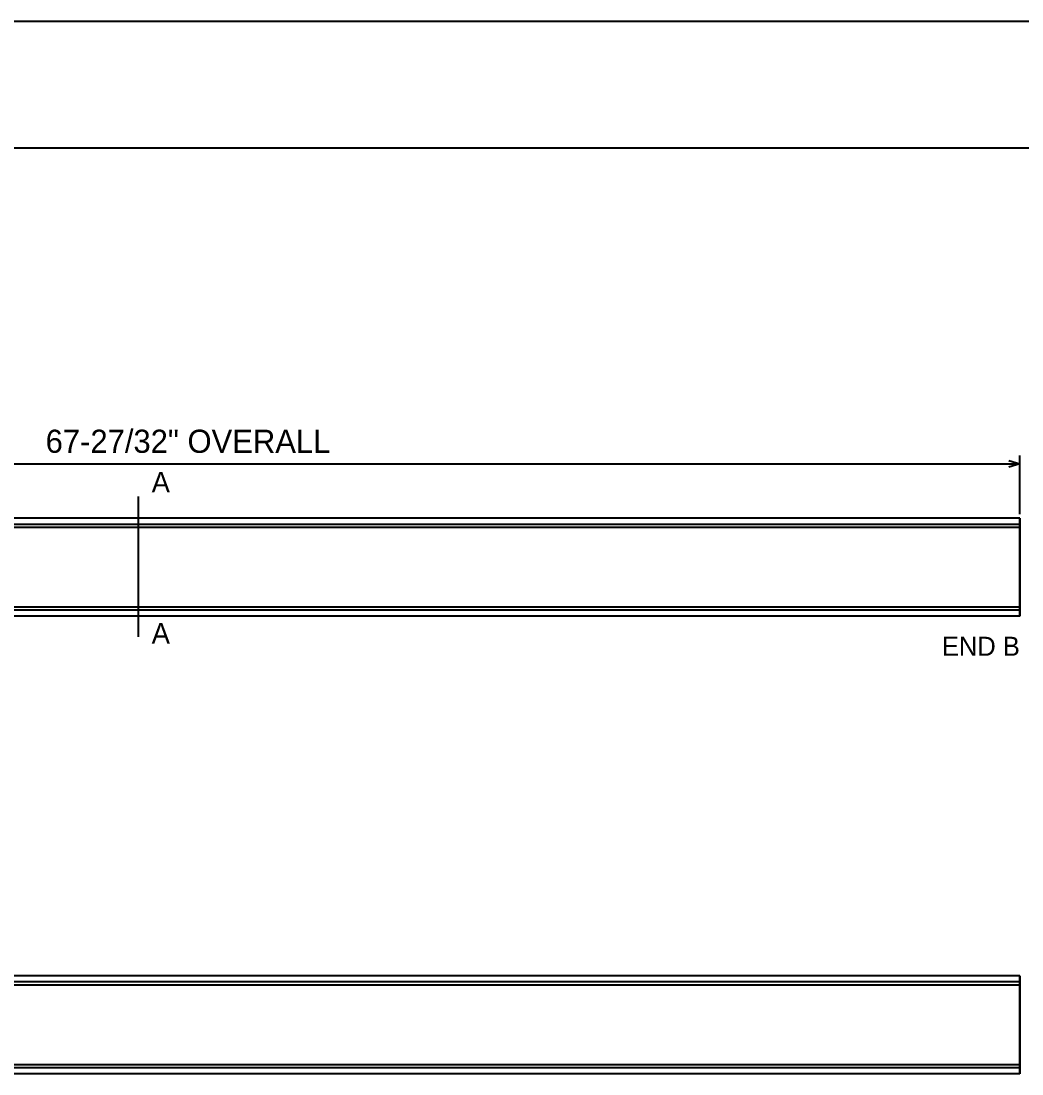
# Model space of a CAD drawing. Header units: inches. Extents: x 2 to 134, y 2 to 86.
# Drawn here: x 48.19 to 89, y 43.17 to 86.11 of the extents above; entities that cross this region are included whole.
import ezdxf
from ezdxf.enums import TextEntityAlignment as Align

# ---------------------------------------------------------------- set-up
doc = ezdxf.new("R2010")
doc.units = ezdxf.units.IN
doc.header["$MEASUREMENT"] = 0

msp = doc.modelspace()

# ---------------------------------------------------------------- linework, layer by layer
at = {"layer": 'ANNOTATION'}
for p, q in [((88.92, 66), (88.92, 68.389)), ((21.08, 68.056), (88.92, 68.056)), ((88.476, 68.194), (88.92, 68.056)), ((88.92, 68.056), (88.476, 67.917)), ((52.965, 66.722), (52.965, 61))]:
    msp.add_line(p, q, dxfattribs=at)
at = {"layer": 'OUTLINE'}
for p, q in [((1.889, 86.111), (134.111, 86.111)), ((1.889, 80.944), (134.111, 80.944)), ((88.92, 65.833), (21.08, 65.833)), ((88.92, 65.833), (21.08, 65.833)), ((88.92, 65.833), (88.92, 65.833)), ((88.92, 65.833), (88.92, 65.833)), ((88.92, 65.833), (88.92, 65.832)), ((88.92, 65.832), (88.92, 65.833)), ((88.92, 65.833), (88.92, 65.833)), ((88.92, 65.833), (88.92, 65.833)), ((88.92, 65.832), (88.92, 65.832)), ((88.92, 65.832), (88.92, 65.831)), ((88.92, 65.831), (88.92, 65.832)), ((88.92, 65.832), (88.92, 65.832)), ((88.92, 65.831), (88.92, 65.829)), ((88.92, 65.829), (88.92, 65.831)), ((88.92, 65.829), (88.92, 65.828)), ((88.92, 65.828), (88.92, 65.829)), ((88.92, 65.828), (88.92, 65.826)), ((88.92, 65.826), (88.92, 65.828)), ((88.92, 65.826), (88.92, 65.824)), ((88.92, 65.824), (88.92, 65.826)), ((88.92, 65.824), (88.92, 65.822)), ((88.92, 65.822), (88.92, 65.824)), ((88.92, 65.822), (88.92, 65.82)), ((88.92, 65.82), (88.92, 65.822)), ((88.92, 65.82), (88.92, 65.817)), ((88.92, 65.817), (88.92, 65.82)), ((88.92, 65.817), (88.92, 65.814)), ((88.92, 65.814), (88.92, 65.817)), ((88.92, 65.814), (88.92, 65.811)), ((88.92, 65.811), (88.92, 65.814)), ((88.92, 65.811), (88.92, 65.808)), ((88.92, 65.808), (88.92, 65.811)), ((88.92, 65.808), (88.92, 65.805)), ((88.92, 65.805), (88.92, 65.808)), ((88.92, 65.805), (88.92, 65.801)), ((88.92, 65.801), (88.92, 65.805)), ((88.92, 65.801), (88.92, 65.797)), ((88.92, 65.797), (88.92, 65.801)), ((88.92, 65.797), (88.92, 65.793)), ((88.92, 65.793), (88.92, 65.797)), ((88.92, 65.793), (88.92, 65.789)), ((88.92, 65.789), (88.92, 65.793)), ((88.92, 65.789), (88.92, 65.785)), ((88.92, 65.785), (88.92, 65.789)), ((88.92, 65.785), (88.92, 65.78)), ((88.92, 65.78), (88.92, 65.785)), ((88.92, 65.78), (88.92, 65.775)), ((88.92, 65.775), (88.92, 65.78)), ((88.92, 65.775), (88.92, 65.77)), ((88.92, 65.77), (88.92, 65.775)), ((88.92, 65.77), (88.92, 65.765)), ((88.92, 65.765), (88.92, 65.77)), ((88.92, 65.765), (88.92, 65.76)), ((88.92, 65.76), (88.92, 65.765)), ((88.92, 65.76), (88.92, 65.754)), ((88.92, 65.754), (88.92, 65.76)), ((88.92, 65.754), (88.92, 65.748)), ((88.92, 65.748), (88.92, 65.754)), ((88.92, 65.748), (88.92, 65.742)), ((88.92, 65.742), (88.92, 65.748)), ((88.92, 65.742), (88.92, 65.736)), ((88.92, 65.736), (88.92, 65.742)), ((88.92, 65.736), (88.92, 65.73)), ((88.92, 65.73), (88.92, 65.736)), ((88.92, 65.73), (88.92, 65.723)), ((88.92, 65.723), (88.92, 65.73)), ((88.92, 65.723), (88.92, 65.717)), ((88.92, 65.717), (88.92, 65.723)), ((88.92, 65.717), (88.92, 65.71)), ((88.92, 65.71), (88.92, 65.717)), ((88.92, 65.71), (88.92, 65.703)), ((88.92, 65.703), (88.92, 65.71)), ((88.92, 65.583), (21.08, 65.583)), ((88.92, 65.583), (21.08, 65.583)), ((88.92, 65.458), (21.08, 65.458)), ((88.92, 65.458), (21.08, 65.458)), ((88.92, 65.458), (21.08, 65.458)), ((88.92, 65.458), (21.08, 65.458)), ((88.92, 65.703), (88.92, 65.696)), ((88.92, 65.696), (88.92, 65.703)), ((88.92, 65.696), (88.92, 65.689)), ((88.92, 65.689), (88.92, 65.696)), ((88.92, 65.689), (88.92, 65.682)), ((88.92, 65.682), (88.92, 65.689)), ((88.92, 65.682), (88.92, 65.674)), ((88.92, 65.674), (88.92, 65.682)), ((88.92, 65.674), (88.92, 65.667)), ((88.92, 65.667), (88.92, 65.674)), ((88.92, 65.667), (88.92, 65.659)), ((88.92, 65.659), (88.92, 65.667)), ((88.92, 65.659), (88.92, 65.651)), ((88.92, 65.651), (88.92, 65.659)), ((88.92, 65.651), (88.92, 65.643)), ((88.92, 65.643), (88.92, 65.651)), ((88.92, 65.643), (88.92, 65.635)), ((88.92, 65.635), (88.92, 65.643)), ((88.92, 65.635), (88.92, 65.627)), ((88.92, 65.627), (88.92, 65.635)), ((88.92, 65.627), (88.92, 65.619)), ((88.92, 65.619), (88.92, 65.627)), ((88.92, 65.619), (88.92, 65.61)), ((88.92, 65.61), (88.92, 65.619)), ((88.92, 65.61), (88.92, 65.602)), ((88.92, 65.602), (88.92, 65.61)), ((88.92, 65.602), (88.92, 65.593)), ((88.92, 65.593), (88.92, 65.602)), ((88.92, 65.593), (88.92, 65.585)), ((88.92, 65.585), (88.92, 65.593)), ((88.92, 65.585), (88.92, 65.576)), ((88.92, 65.576), (88.92, 65.585)), ((88.92, 65.583), (88.92, 65.583)), ((88.92, 65.583), (88.92, 65.583)), ((88.92, 65.583), (88.92, 65.583)), ((88.92, 65.583), (88.92, 65.583)), ((88.92, 65.583), (88.92, 65.582)), ((88.92, 65.582), (88.92, 65.583)), ((88.92, 65.583), (88.92, 65.583)), ((88.92, 65.583), (88.92, 65.583)), ((88.92, 65.583), (88.92, 65.583)), ((88.92, 65.583), (88.92, 65.583)), ((88.92, 65.582), (88.92, 65.582)), ((88.92, 65.582), (88.92, 65.581)), ((88.92, 65.581), (88.92, 65.582)), ((88.92, 65.582), (88.92, 65.582)), ((88.92, 65.581), (88.92, 65.581)), ((88.92, 65.581), (88.92, 65.58)), ((88.92, 65.58), (88.92, 65.581)), ((88.92, 65.581), (88.92, 65.581)), ((88.92, 65.58), (88.92, 65.58)), ((88.92, 65.58), (88.92, 65.579)), ((88.92, 65.579), (88.92, 65.58)), ((88.92, 65.58), (88.92, 65.58)), ((88.92, 65.579), (88.92, 65.578)), ((88.92, 65.578), (88.92, 65.579)), ((88.92, 65.578), (88.92, 65.577)), ((88.92, 65.577), (88.92, 65.578)), ((88.92, 65.577), (88.92, 65.576)), ((88.92, 65.576), (88.92, 65.577)), ((88.92, 65.576), (88.92, 65.575)), ((88.92, 65.575), (88.92, 65.576)), ((88.92, 65.576), (88.92, 65.567)), ((88.92, 65.567), (88.92, 65.576)), ((88.92, 65.575), (88.92, 65.574)), ((88.92, 65.574), (88.92, 65.575)), ((88.92, 65.574), (88.92, 65.573)), ((88.92, 65.573), (88.92, 65.574)), ((88.92, 65.573), (88.92, 65.571)), ((88.92, 65.571), (88.92, 65.573)), ((88.92, 65.571), (88.92, 65.57)), ((88.92, 65.57), (88.92, 65.571)), ((88.92, 65.57), (88.92, 65.569)), ((88.92, 65.569), (88.92, 65.57)), ((88.92, 65.569), (88.92, 65.567)), ((88.92, 65.567), (88.92, 65.569)), ((88.92, 65.567), (88.92, 65.566)), ((88.92, 65.566), (88.92, 65.567)), ((88.92, 65.567), (88.92, 65.558)), ((88.92, 65.558), (88.92, 65.567)), ((88.92, 65.566), (88.92, 65.564)), ((88.92, 65.564), (88.92, 65.566)), ((88.92, 65.564), (88.92, 65.562)), ((88.92, 65.562), (88.92, 65.564)), ((88.92, 65.562), (88.92, 65.561)), ((88.92, 65.561), (88.92, 65.562)), ((88.92, 65.561), (88.92, 65.559)), ((88.92, 65.559), (88.92, 65.561)), ((88.92, 65.559), (88.92, 65.557)), ((88.92, 65.557), (88.92, 65.559)), ((88.92, 65.558), (88.92, 65.549)), ((88.92, 65.549), (88.92, 65.558)), ((88.92, 65.557), (88.92, 65.555)), ((88.92, 65.555), (88.92, 65.557)), ((88.92, 65.555), (88.92, 65.553)), ((88.92, 65.553), (88.92, 65.555)), ((88.92, 65.553), (88.92, 65.551)), ((88.92, 65.551), (88.92, 65.553)), ((88.92, 65.551), (88.92, 65.549)), ((88.92, 65.549), (88.92, 65.551)), ((88.92, 65.549), (88.92, 65.547)), ((88.92, 65.547), (88.92, 65.549)), ((88.92, 65.549), (88.92, 65.54)), ((88.92, 65.54), (88.92, 65.549)), ((88.92, 65.547), (88.92, 65.545)), ((88.92, 65.545), (88.92, 65.547)), ((88.92, 65.545), (88.92, 65.542)), ((88.92, 65.542), (88.92, 65.545)), ((88.92, 65.542), (88.92, 65.54)), ((88.92, 65.54), (88.92, 65.542)), ((88.92, 65.54), (88.92, 65.538)), ((88.92, 65.538), (88.92, 65.54)), ((88.92, 65.54), (88.92, 65.531)), ((88.92, 65.531), (88.92, 65.54)), ((88.92, 65.538), (88.92, 65.535)), ((88.92, 65.535), (88.92, 65.538)), ((88.92, 65.535), (88.92, 65.533)), ((88.92, 65.533), (88.92, 65.535)), ((88.92, 65.533), (88.92, 65.53)), ((88.92, 65.53), (88.92, 65.533)), ((88.92, 65.531), (88.92, 65.522)), ((88.92, 65.522), (88.92, 65.531)), ((88.92, 65.53), (88.92, 65.528)), ((88.92, 65.528), (88.92, 65.53)), ((88.92, 65.528), (88.92, 65.525)), ((88.92, 65.525), (88.92, 65.528)), ((88.92, 65.525), (88.92, 65.523)), ((88.92, 65.523), (88.92, 65.525)), ((88.92, 65.523), (88.92, 65.52)), ((88.92, 65.52), (88.92, 65.523)), ((88.92, 65.522), (88.92, 65.513)), ((88.92, 65.513), (88.92, 65.522)), ((88.92, 65.52), (88.92, 65.517)), ((88.92, 65.517), (88.92, 65.52)), ((88.92, 65.517), (88.92, 65.515)), ((88.92, 65.515), (88.92, 65.517)), ((88.92, 65.515), (88.92, 65.512)), ((88.92, 65.512), (88.92, 65.515)), ((88.92, 65.513), (88.92, 65.504)), ((88.92, 65.504), (88.92, 65.513)), ((88.92, 65.512), (88.92, 65.509)), ((88.92, 65.509), (88.92, 65.512)), ((88.92, 65.509), (88.92, 65.506)), ((88.92, 65.506), (88.92, 65.509)), ((88.92, 65.506), (88.92, 65.503)), ((88.92, 65.503), (88.92, 65.506)), ((88.92, 65.504), (88.92, 65.495)), ((88.92, 65.495), (88.92, 65.504)), ((88.92, 65.503), (88.92, 65.5)), ((88.92, 65.5), (88.92, 65.503)), ((88.92, 65.5), (88.92, 65.498)), ((88.92, 65.498), (88.92, 65.5)), ((88.92, 65.498), (88.92, 65.495)), ((88.92, 65.495), (88.92, 65.498)), ((88.92, 65.495), (88.92, 65.492)), ((88.92, 65.492), (88.92, 65.495)), ((88.92, 65.495), (88.92, 65.486)), ((88.92, 65.486), (88.92, 65.495)), ((88.92, 65.492), (88.92, 65.489)), ((88.92, 65.489), (88.92, 65.492)), ((88.92, 65.489), (88.92, 65.486)), ((88.92, 65.486), (88.92, 65.489)), ((88.92, 65.486), (88.92, 65.483)), ((88.92, 65.483), (88.92, 65.486)), ((88.92, 65.486), (88.92, 65.477)), ((88.92, 65.477), (88.92, 65.486)), ((88.92, 65.483), (88.92, 65.48)), ((88.92, 65.48), (88.92, 65.483)), ((88.92, 65.48), (88.92, 65.477)), ((88.92, 65.477), (88.92, 65.48)), ((88.92, 65.477), (88.92, 65.474)), ((88.92, 65.474), (88.92, 65.477)), ((88.92, 65.477), (88.92, 65.468)), ((88.92, 65.468), (88.92, 65.477)), ((88.92, 65.474), (88.92, 65.471)), ((88.92, 65.471), (88.92, 65.474)), ((88.92, 65.471), (88.92, 65.468)), ((88.92, 65.468), (88.92, 65.471)), ((88.92, 65.468), (88.92, 65.464)), ((88.92, 65.464), (88.92, 65.468)), ((88.92, 65.468), (88.92, 65.458)), ((88.92, 65.458), (88.92, 65.468)), ((88.92, 65.464), (88.92, 65.461)), ((88.92, 65.461), (88.92, 65.464)), ((88.92, 65.461), (88.92, 65.458)), ((88.92, 65.458), (88.92, 65.461)), ((88.92, 62.208), (88.92, 65.458)), ((88.92, 65.458), (88.92, 62.208)), ((88.92, 62.208), (88.92, 65.458)), ((88.92, 65.458), (88.92, 62.208)), ((88.92, 62.208), (21.08, 62.208)), ((88.92, 62.208), (21.08, 62.208)), ((88.92, 62.208), (21.08, 62.208)), ((88.92, 62.208), (21.08, 62.208)), ((88.92, 62.083), (21.08, 62.083)), ((88.92, 62.083), (21.08, 62.083)), ((88.92, 62.208), (88.92, 62.205)), ((88.92, 62.205), (88.92, 62.208)), ((88.92, 62.208), (88.92, 62.199)), ((88.92, 62.199), (88.92, 62.208)), ((88.92, 62.205), (88.92, 62.202)), ((88.92, 62.202), (88.92, 62.205)), ((88.92, 62.202), (88.92, 62.199)), ((88.92, 62.199), (88.92, 62.202)), ((88.92, 62.199), (88.92, 62.196)), ((88.92, 62.196), (88.92, 62.199)), ((88.92, 62.199), (88.92, 62.19)), ((88.92, 62.19), (88.92, 62.199)), ((88.92, 62.196), (88.92, 62.193)), ((88.92, 62.193), (88.92, 62.196)), ((88.92, 62.193), (88.92, 62.19)), ((88.92, 62.19), (88.92, 62.193)), ((88.92, 62.19), (88.92, 62.187)), ((88.92, 62.187), (88.92, 62.19)), ((88.92, 62.19), (88.92, 62.181)), ((88.92, 62.181), (88.92, 62.19)), ((88.92, 62.187), (88.92, 62.184)), ((88.92, 62.184), (88.92, 62.187)), ((88.92, 62.184), (88.92, 62.181)), ((88.92, 62.181), (88.92, 62.184)), ((88.92, 62.181), (88.92, 62.178)), ((88.92, 62.178), (88.92, 62.181)), ((88.92, 62.181), (88.92, 62.172)), ((88.92, 62.172), (88.92, 62.181)), ((88.92, 62.178), (88.92, 62.175)), ((88.92, 62.175), (88.92, 62.178)), ((88.92, 62.175), (88.92, 62.172)), ((88.92, 62.172), (88.92, 62.175)), ((88.92, 62.172), (88.92, 62.169)), ((88.92, 62.169), (88.92, 62.172)), ((88.92, 62.172), (88.92, 62.162)), ((88.92, 62.162), (88.92, 62.172)), ((88.92, 62.169), (88.92, 62.166)), ((88.92, 62.166), (88.92, 62.169)), ((88.92, 62.166), (88.92, 62.163)), ((88.92, 62.163), (88.92, 62.166)), ((88.92, 62.163), (88.92, 62.16)), ((88.92, 62.16), (88.92, 62.163)), ((88.92, 62.162), (88.92, 62.153)), ((88.92, 62.153), (88.92, 62.162)), ((88.92, 62.16), (88.92, 62.158)), ((88.92, 62.158), (88.92, 62.16)), ((88.92, 62.158), (88.92, 62.155)), ((88.92, 62.155), (88.92, 62.158)), ((88.92, 62.155), (88.92, 62.152)), ((88.92, 62.152), (88.92, 62.155)), ((88.92, 62.153), (88.92, 62.144)), ((88.92, 62.144), (88.92, 62.153)), ((88.92, 62.152), (88.92, 62.149)), ((88.92, 62.149), (88.92, 62.152)), ((88.92, 62.149), (88.92, 62.147)), ((88.92, 62.147), (88.92, 62.149)), ((88.92, 62.147), (88.92, 62.144)), ((88.92, 62.144), (88.92, 62.147)), ((88.92, 62.144), (88.92, 62.141)), ((88.92, 62.141), (88.92, 62.144)), ((88.92, 62.144), (88.92, 62.135)), ((88.92, 62.135), (88.92, 62.144)), ((88.92, 62.141), (88.92, 62.139)), ((88.92, 62.139), (88.92, 62.141)), ((88.92, 62.139), (88.92, 62.136)), ((88.92, 62.136), (88.92, 62.139)), ((88.92, 62.136), (88.92, 62.134)), ((88.92, 62.134), (88.92, 62.136)), ((88.92, 62.135), (88.92, 62.126)), ((88.92, 62.126), (88.92, 62.135)), ((88.92, 62.134), (88.92, 62.131)), ((88.92, 62.131), (88.92, 62.134)), ((88.92, 62.131), (88.92, 62.129)), ((88.92, 62.129), (88.92, 62.131)), ((88.92, 62.129), (88.92, 62.127)), ((88.92, 62.127), (88.92, 62.129)), ((88.92, 62.127), (88.92, 62.124)), ((88.92, 62.124), (88.92, 62.127)), ((88.92, 62.126), (88.92, 62.117)), ((88.92, 62.117), (88.92, 62.126)), ((88.92, 62.124), (88.92, 62.122)), ((88.92, 62.122), (88.92, 62.124)), ((88.92, 62.122), (88.92, 62.12)), ((88.92, 62.12), (88.92, 62.122)), ((88.92, 62.12), (88.92, 62.118)), ((88.92, 62.118), (88.92, 62.12)), ((88.92, 62.118), (88.92, 62.116)), ((88.92, 62.116), (88.92, 62.118)), ((88.92, 62.117), (88.92, 62.108)), ((88.92, 62.108), (88.92, 62.117)), ((88.92, 62.116), (88.92, 62.114)), ((88.92, 62.114), (88.92, 62.116)), ((88.92, 62.114), (88.92, 62.112)), ((88.92, 62.112), (88.92, 62.114)), ((88.92, 62.112), (88.92, 62.11)), ((88.92, 62.11), (88.92, 62.112)), ((88.92, 62.11), (88.92, 62.108)), ((88.92, 62.108), (88.92, 62.11)), ((88.92, 62.108), (88.92, 62.106)), ((88.92, 62.106), (88.92, 62.108)), ((88.92, 62.108), (88.92, 62.099)), ((88.92, 62.099), (88.92, 62.108)), ((88.92, 62.106), (88.92, 62.104)), ((88.92, 62.104), (88.92, 62.106)), ((88.92, 62.104), (88.92, 62.103)), ((88.92, 62.103), (88.92, 62.104)), ((88.92, 62.103), (88.92, 62.101)), ((88.92, 62.101), (88.92, 62.103)), ((88.92, 62.101), (88.92, 62.1)), ((88.92, 62.1), (88.92, 62.101)), ((88.92, 62.1), (88.92, 62.098)), ((88.92, 62.098), (88.92, 62.1)), ((88.92, 62.099), (88.92, 62.091)), ((88.92, 62.091), (88.92, 62.099)), ((88.92, 62.098), (88.92, 62.097)), ((88.92, 62.097), (88.92, 62.098)), ((88.92, 62.097), (88.92, 62.095)), ((88.92, 62.095), (88.92, 62.097)), ((88.92, 62.095), (88.92, 62.094)), ((88.92, 62.094), (88.92, 62.095)), ((88.92, 62.094), (88.92, 62.093)), ((88.92, 62.093), (88.92, 62.094)), ((88.92, 62.093), (88.92, 62.092)), ((88.92, 62.092), (88.92, 62.093)), ((88.92, 62.092), (88.92, 62.091)), ((88.92, 62.091), (88.92, 62.092)), ((88.92, 62.091), (88.92, 62.09)), ((88.92, 62.09), (88.92, 62.091)), ((88.92, 62.091), (88.92, 62.082)), ((88.92, 62.082), (88.92, 62.091)), ((88.92, 62.09), (88.92, 62.089)), ((88.92, 62.089), (88.92, 62.09)), ((88.92, 62.089), (88.92, 62.088)), ((88.92, 62.088), (88.92, 62.089)), ((88.92, 62.088), (88.92, 62.087)), ((88.92, 62.087), (88.92, 62.088)), ((88.92, 62.087), (88.92, 62.086)), ((88.92, 62.086), (88.92, 62.087)), ((88.92, 62.086), (88.92, 62.086)), ((88.92, 62.086), (88.92, 62.085)), ((88.92, 62.085), (88.92, 62.086)), ((88.92, 62.086), (88.92, 62.086)), ((88.92, 62.085), (88.92, 62.085)), ((88.92, 62.085), (88.92, 62.084)), ((88.92, 62.084), (88.92, 62.085)), ((88.92, 62.085), (88.92, 62.085)), ((88.92, 62.084), (88.92, 62.084)), ((88.92, 62.084), (88.92, 62.084)), ((88.92, 62.084), (88.92, 62.083)), ((88.92, 62.083), (88.92, 62.084)), ((88.92, 62.084), (88.92, 62.084)), ((88.92, 62.084), (88.92, 62.084)), ((88.92, 62.083), (88.92, 62.083)), ((88.92, 62.083), (88.92, 62.083)), ((88.92, 62.083), (88.92, 62.083)), ((88.92, 62.083), (88.92, 62.083)), ((88.92, 62.082), (88.92, 62.073)), ((88.92, 62.073), (88.92, 62.082)), ((88.92, 62.073), (88.92, 62.065)), ((88.92, 62.065), (88.92, 62.073)), ((88.92, 62.065), (88.92, 62.056)), ((88.92, 62.056), (88.92, 62.065)), ((88.92, 62.056), (88.92, 62.048)), ((88.92, 62.048), (88.92, 62.056)), ((88.92, 62.048), (88.92, 62.04)), ((88.92, 62.04), (88.92, 62.048)), ((88.92, 62.04), (88.92, 62.032)), ((88.92, 62.032), (88.92, 62.04)), ((88.92, 62.032), (88.92, 62.023)), ((88.92, 62.023), (88.92, 62.032)), ((88.92, 62.023), (88.92, 62.016)), ((88.92, 62.016), (88.92, 62.023)), ((88.92, 62.016), (88.92, 62.008)), ((88.92, 62.008), (88.92, 62.016)), ((88.92, 62.008), (88.92, 62)), ((88.92, 62), (88.92, 62.008)), ((88.92, 62), (88.92, 61.992)), ((88.92, 61.992), (88.92, 62)), ((88.92, 61.992), (88.92, 61.985)), ((88.92, 61.985), (88.92, 61.992)), ((88.92, 61.985), (88.92, 61.978)), ((88.92, 61.978), (88.92, 61.985)), ((88.92, 61.978), (88.92, 61.97)), ((88.92, 61.97), (88.92, 61.978)), ((88.92, 61.97), (88.92, 61.963)), ((88.92, 61.963), (88.92, 61.97)), ((88.92, 61.963), (88.92, 61.956)), ((88.92, 61.956), (88.92, 61.963)), ((88.92, 61.956), (88.92, 61.95)), ((88.92, 61.95), (88.92, 61.956)), ((88.92, 61.95), (88.92, 61.943)), ((88.92, 61.943), (88.92, 61.95)), ((88.92, 61.943), (88.92, 61.937)), ((88.92, 61.937), (88.92, 61.943)), ((88.92, 61.937), (88.92, 61.93)), ((88.92, 61.93), (88.92, 61.937)), ((88.92, 61.93), (88.92, 61.924)), ((88.92, 61.924), (88.92, 61.93)), ((88.92, 61.924), (88.92, 61.918)), ((88.92, 61.918), (88.92, 61.924)), ((88.92, 61.918), (88.92, 61.913)), ((88.92, 61.913), (88.92, 61.918)), ((88.92, 61.913), (88.92, 61.907)), ((88.92, 61.907), (88.92, 61.913)), ((88.92, 61.907), (88.92, 61.902)), ((88.92, 61.902), (88.92, 61.907)), ((88.92, 61.902), (88.92, 61.897)), ((88.92, 61.897), (88.92, 61.902)), ((88.92, 61.897), (88.92, 61.892)), ((88.92, 61.892), (88.92, 61.897)), ((88.92, 61.892), (88.92, 61.887)), ((88.92, 61.887), (88.92, 61.892)), ((88.92, 61.887), (88.92, 61.882)), ((88.92, 61.882), (88.92, 61.887)), ((88.92, 61.882), (88.92, 61.878)), ((88.92, 61.878), (88.92, 61.882)), ((88.92, 61.878), (88.92, 61.873)), ((88.92, 61.873), (88.92, 61.878)), ((88.92, 61.873), (88.92, 61.869)), ((88.92, 61.869), (88.92, 61.873)), ((88.92, 61.869), (88.92, 61.866)), ((88.92, 61.866), (88.92, 61.869)), ((88.92, 61.866), (88.92, 61.862)), ((88.92, 61.862), (88.92, 61.866)), ((88.92, 61.862), (88.92, 61.858)), ((88.92, 61.858), (88.92, 61.862)), ((88.92, 61.858), (88.92, 61.855)), ((88.92, 61.855), (88.92, 61.858)), ((88.92, 61.855), (88.92, 61.852)), ((88.92, 61.852), (88.92, 61.855)), ((88.92, 61.852), (88.92, 61.849)), ((88.92, 61.849), (88.92, 61.852)), ((88.92, 61.849), (88.92, 61.847)), ((88.92, 61.847), (88.92, 61.849)), ((88.92, 61.847), (88.92, 61.845)), ((88.92, 61.845), (88.92, 61.847)), ((88.92, 61.845), (88.92, 61.842)), ((88.92, 61.842), (88.92, 61.845)), ((88.92, 61.842), (88.92, 61.841)), ((88.92, 61.841), (88.92, 61.842)), ((88.92, 61.841), (88.92, 61.839)), ((88.92, 61.839), (88.92, 61.841)), ((88.92, 61.833), (21.08, 61.833)), ((88.92, 61.833), (21.08, 61.833)), ((88.92, 61.839), (88.92, 61.837)), ((88.92, 61.837), (88.92, 61.839)), ((88.92, 61.837), (88.92, 61.836)), ((88.92, 61.836), (88.92, 61.837)), ((88.92, 61.836), (88.92, 61.835)), ((88.92, 61.835), (88.92, 61.836)), ((88.92, 61.835), (88.92, 61.834)), ((88.92, 61.834), (88.92, 61.835)), ((88.92, 61.834), (88.92, 61.834)), ((88.92, 61.834), (88.92, 61.833)), ((88.92, 61.833), (88.92, 61.834)), ((88.92, 61.834), (88.92, 61.834)), ((88.92, 61.833), (88.92, 61.833)), ((88.92, 61.833), (88.92, 61.833)), ((88.92, 47.167), (21.08, 47.167)), ((88.92, 47.167), (21.08, 47.167)), ((88.92, 46.917), (21.08, 46.917)), ((88.92, 46.917), (21.08, 46.917)), ((88.92, 47.167), (88.92, 47.167)), ((88.92, 47.167), (88.92, 47.166)), ((88.92, 47.166), (88.92, 47.167)), ((88.92, 47.167), (88.92, 47.167)), ((88.92, 47.166), (88.92, 47.166)), ((88.92, 47.166), (88.92, 47.165)), ((88.92, 47.165), (88.92, 47.166)), ((88.92, 47.166), (88.92, 47.166)), ((88.92, 47.165), (88.92, 47.164)), ((88.92, 47.164), (88.92, 47.165)), ((88.92, 47.164), (88.92, 47.163)), ((88.92, 47.163), (88.92, 47.164)), ((88.92, 47.163), (88.92, 47.161)), ((88.92, 47.161), (88.92, 47.163)), ((88.92, 47.161), (88.92, 47.159)), ((88.92, 47.159), (88.92, 47.161)), ((88.92, 47.159), (88.92, 47.158)), ((88.92, 47.158), (88.92, 47.159)), ((88.92, 47.158), (88.92, 47.155)), ((88.92, 47.155), (88.92, 47.158)), ((88.92, 47.155), (88.92, 47.153)), ((88.92, 47.153), (88.92, 47.155)), ((88.92, 47.153), (88.92, 47.151)), ((88.92, 47.151), (88.92, 47.153)), ((88.92, 47.151), (88.92, 47.148)), ((88.92, 47.148), (88.92, 47.151)), ((88.92, 47.148), (88.92, 47.145)), ((88.92, 47.145), (88.92, 47.148)), ((88.92, 47.145), (88.92, 47.142)), ((88.92, 47.142), (88.92, 47.145)), ((88.92, 47.142), (88.92, 47.138)), ((88.92, 47.138), (88.92, 47.142)), ((88.92, 47.138), (88.92, 47.134)), ((88.92, 47.134), (88.92, 47.138)), ((88.92, 47.134), (88.92, 47.131)), ((88.92, 47.131), (88.92, 47.134)), ((88.92, 47.131), (88.92, 47.127)), ((88.92, 47.127), (88.92, 47.131)), ((88.92, 47.127), (88.92, 47.122)), ((88.92, 47.122), (88.92, 47.127)), ((88.92, 47.122), (88.92, 47.118)), ((88.92, 47.118), (88.92, 47.122)), ((88.92, 47.118), (88.92, 47.113)), ((88.92, 47.113), (88.92, 47.118)), ((88.92, 47.113), (88.92, 47.108)), ((88.92, 47.108), (88.92, 47.113)), ((88.92, 47.108), (88.92, 47.103)), ((88.92, 47.103), (88.92, 47.108)), ((88.92, 47.103), (88.92, 47.098)), ((88.92, 47.098), (88.92, 47.103)), ((88.92, 47.098), (88.92, 47.093)), ((88.92, 47.093), (88.92, 47.098)), ((88.92, 47.093), (88.92, 47.087)), ((88.92, 47.087), (88.92, 47.093)), ((88.92, 47.087), (88.92, 47.082)), ((88.92, 47.082), (88.92, 47.087)), ((88.92, 47.082), (88.92, 47.076)), ((88.92, 47.076), (88.92, 47.082)), ((88.92, 47.076), (88.92, 47.07)), ((88.92, 47.07), (88.92, 47.076)), ((88.92, 47.07), (88.92, 47.063)), ((88.92, 47.063), (88.92, 47.07)), ((88.92, 47.063), (88.92, 47.057)), ((88.92, 47.057), (88.92, 47.063)), ((88.92, 47.057), (88.92, 47.05)), ((88.92, 47.05), (88.92, 47.057)), ((88.92, 47.05), (88.92, 47.044)), ((88.92, 47.044), (88.92, 47.05)), ((88.92, 47.044), (88.92, 47.037)), ((88.92, 47.037), (88.92, 47.044)), ((88.92, 47.037), (88.92, 47.03)), ((88.92, 47.03), (88.92, 47.037)), ((88.92, 47.03), (88.92, 47.022)), ((88.92, 47.022), (88.92, 47.03)), ((88.92, 47.022), (88.92, 47.015)), ((88.92, 47.015), (88.92, 47.022)), ((88.92, 47.015), (88.92, 47.008)), ((88.92, 47.008), (88.92, 47.015)), ((88.92, 47.008), (88.92, 47)), ((88.92, 47), (88.92, 47.008)), ((88.92, 47), (88.92, 46.992)), ((88.92, 46.992), (88.92, 47)), ((88.92, 46.992), (88.92, 46.984)), ((88.92, 46.984), (88.92, 46.992)), ((88.92, 46.984), (88.92, 46.977)), ((88.92, 46.977), (88.92, 46.984)), ((88.92, 46.977), (88.92, 46.968)), ((88.92, 46.968), (88.92, 46.977)), ((88.92, 46.968), (88.92, 46.96)), ((88.92, 46.96), (88.92, 46.968)), ((88.92, 46.96), (88.92, 46.952)), ((88.92, 46.952), (88.92, 46.96)), ((88.92, 46.952), (88.92, 46.944)), ((88.92, 46.944), (88.92, 46.952)), ((88.92, 46.944), (88.92, 46.935)), ((88.92, 46.935), (88.92, 46.944)), ((88.92, 46.935), (88.92, 46.927)), ((88.92, 46.927), (88.92, 46.935)), ((88.92, 46.927), (88.92, 46.918)), ((88.92, 46.918), (88.92, 46.927)), ((88.92, 46.918), (88.92, 46.909)), ((88.92, 46.909), (88.92, 46.918)), ((88.92, 46.917), (88.92, 46.917)), ((88.92, 46.917), (88.92, 46.917)), ((88.92, 46.917), (88.92, 46.916)), ((88.92, 46.916), (88.92, 46.917)), ((88.92, 46.917), (88.92, 46.917)), ((88.92, 46.917), (88.92, 46.917)), ((88.92, 46.916), (88.92, 46.916)), ((88.92, 46.916), (88.92, 46.916)), ((88.92, 46.916), (88.92, 46.915)), ((88.92, 46.915), (88.92, 46.916)), ((88.92, 46.916), (88.92, 46.916)), ((88.92, 46.916), (88.92, 46.916)), ((88.92, 46.915), (88.92, 46.915)), ((88.92, 46.915), (88.92, 46.914)), ((88.92, 46.914), (88.92, 46.915)), ((88.92, 46.915), (88.92, 46.915)), ((88.92, 46.914), (88.92, 46.914)), ((88.92, 46.914), (88.92, 46.913)), ((88.92, 46.913), (88.92, 46.914)), ((88.92, 46.914), (88.92, 46.914)), ((88.92, 46.913), (88.92, 46.912)), ((88.92, 46.912), (88.92, 46.913)), ((88.92, 46.912), (88.92, 46.911)), ((88.92, 46.911), (88.92, 46.912)), ((88.92, 46.911), (88.92, 46.91)), ((88.92, 46.91), (88.92, 46.911)), ((88.92, 46.91), (88.92, 46.909)), ((88.92, 46.909), (88.92, 46.91)), ((88.92, 46.909), (88.92, 46.908)), ((88.92, 46.908), (88.92, 46.909)), ((88.92, 46.909), (88.92, 46.901)), ((88.92, 46.901), (88.92, 46.909)), ((88.92, 46.908), (88.92, 46.907)), ((88.92, 46.907), (88.92, 46.908)), ((88.92, 46.907), (88.92, 46.906)), ((88.92, 46.906), (88.92, 46.907)), ((88.92, 46.906), (88.92, 46.905)), ((88.92, 46.905), (88.92, 46.906)), ((88.92, 46.905), (88.92, 46.903)), ((88.92, 46.903), (88.92, 46.905)), ((88.92, 46.903), (88.92, 46.902)), ((88.92, 46.902), (88.92, 46.903)), ((88.92, 46.902), (88.92, 46.9)), ((88.92, 46.9), (88.92, 46.902)), ((88.92, 46.901), (88.92, 46.892)), ((88.92, 46.892), (88.92, 46.901)), ((88.92, 46.9), (88.92, 46.899)), ((88.92, 46.899), (88.92, 46.9)), ((88.92, 46.899), (88.92, 46.897)), ((88.92, 46.897), (88.92, 46.899)), ((88.92, 46.897), (88.92, 46.896)), ((88.92, 46.896), (88.92, 46.897)), ((88.92, 46.896), (88.92, 46.894)), ((88.92, 46.894), (88.92, 46.896)), ((88.92, 46.894), (88.92, 46.892)), ((88.92, 46.892), (88.92, 46.894)), ((88.92, 46.892), (88.92, 46.89)), ((88.92, 46.89), (88.92, 46.892)), ((88.92, 46.892), (88.92, 46.883)), ((88.92, 46.883), (88.92, 46.892)), ((88.92, 46.89), (88.92, 46.888)), ((88.92, 46.888), (88.92, 46.89)), ((88.92, 46.888), (88.92, 46.886)), ((88.92, 46.886), (88.92, 46.888)), ((88.92, 46.886), (88.92, 46.884)), ((88.92, 46.884), (88.92, 46.886)), ((88.92, 46.884), (88.92, 46.882)), ((88.92, 46.882), (88.92, 46.884)), ((88.92, 46.883), (88.92, 46.874)), ((88.92, 46.874), (88.92, 46.883)), ((88.92, 46.882), (88.92, 46.88)), ((88.92, 46.88), (88.92, 46.882)), ((88.92, 46.88), (88.92, 46.878)), ((88.92, 46.878), (88.92, 46.88)), ((88.92, 46.878), (88.92, 46.876)), ((88.92, 46.876), (88.92, 46.878)), ((88.92, 46.876), (88.92, 46.873)), ((88.92, 46.873), (88.92, 46.876)), ((88.92, 46.874), (88.92, 46.865)), ((88.92, 46.865), (88.92, 46.874)), ((88.92, 46.873), (88.92, 46.871)), ((88.92, 46.871), (88.92, 46.873)), ((88.92, 46.871), (88.92, 46.869)), ((88.92, 46.869), (88.92, 46.871)), ((88.92, 46.869), (88.92, 46.866)), ((88.92, 46.866), (88.92, 46.869)), ((88.92, 46.866), (88.92, 46.864)), ((88.92, 46.864), (88.92, 46.866)), ((88.92, 46.865), (88.92, 46.856)), ((88.92, 46.856), (88.92, 46.865)), ((88.92, 46.864), (88.92, 46.861)), ((88.92, 46.861), (88.92, 46.864)), ((88.92, 46.861), (88.92, 46.859)), ((88.92, 46.859), (88.92, 46.861)), ((88.92, 46.859), (88.92, 46.856)), ((88.92, 46.856), (88.92, 46.859)), ((88.92, 46.856), (88.92, 46.853)), ((88.92, 46.853), (88.92, 46.856)), ((88.92, 46.856), (88.92, 46.847)), ((88.92, 46.847), (88.92, 46.856)), ((88.92, 46.853), (88.92, 46.851)), ((88.92, 46.851), (88.92, 46.853)), ((88.92, 46.851), (88.92, 46.848)), ((88.92, 46.848), (88.92, 46.851)), ((88.92, 46.848), (88.92, 46.845)), ((88.92, 46.845), (88.92, 46.848)), ((88.92, 46.847), (88.92, 46.838)), ((88.92, 46.838), (88.92, 46.847)), ((88.92, 46.845), (88.92, 46.842)), ((88.92, 46.842), (88.92, 46.845)), ((88.92, 46.842), (88.92, 46.84)), ((88.92, 46.84), (88.92, 46.842)), ((88.92, 46.84), (88.92, 46.837)), ((88.92, 46.837), (88.92, 46.84)), ((88.92, 46.838), (88.92, 46.828)), ((88.92, 46.828), (88.92, 46.838)), ((88.92, 46.837), (88.92, 46.834)), ((88.92, 46.834), (88.92, 46.837)), ((88.92, 46.834), (88.92, 46.831)), ((88.92, 46.831), (88.92, 46.834)), ((88.92, 46.831), (88.92, 46.828)), ((88.92, 46.828), (88.92, 46.831)), ((88.92, 46.828), (88.92, 46.825)), ((88.92, 46.825), (88.92, 46.828)), ((88.92, 46.828), (88.92, 46.819)), ((88.92, 46.819), (88.92, 46.828)), ((88.92, 46.825), (88.92, 46.822)), ((88.92, 46.822), (88.92, 46.825)), ((88.92, 46.822), (88.92, 46.819)), ((88.92, 46.819), (88.92, 46.822)), ((88.92, 46.819), (88.92, 46.816)), ((88.92, 46.816), (88.92, 46.819)), ((88.92, 46.819), (88.92, 46.81)), ((88.92, 46.81), (88.92, 46.819)), ((88.92, 46.816), (88.92, 46.813)), ((88.92, 46.813), (88.92, 46.816)), ((88.92, 46.813), (88.92, 46.81)), ((88.92, 46.81), (88.92, 46.813)), ((88.92, 46.81), (88.92, 46.807)), ((88.92, 46.807), (88.92, 46.81)), ((88.92, 46.81), (88.92, 46.801)), ((88.92, 46.801), (88.92, 46.81)), ((88.92, 46.792), (21.08, 46.792)), ((88.92, 46.792), (21.08, 46.792)), ((88.92, 46.792), (21.08, 46.792)), ((88.92, 46.792), (21.08, 46.792)), ((88.92, 46.807), (88.92, 46.804)), ((88.92, 46.804), (88.92, 46.807)), ((88.92, 46.804), (88.92, 46.801)), ((88.92, 46.801), (88.92, 46.804)), ((88.92, 46.801), (88.92, 46.798)), ((88.92, 46.798), (88.92, 46.801)), ((88.92, 46.801), (88.92, 46.792)), ((88.92, 46.792), (88.92, 46.801)), ((88.92, 46.798), (88.92, 46.795)), ((88.92, 46.795), (88.92, 46.798)), ((88.92, 46.795), (88.92, 46.792)), ((88.92, 46.792), (88.92, 46.795)), ((88.92, 43.542), (88.92, 46.792)), ((88.92, 46.792), (88.92, 43.542)), ((88.92, 43.542), (88.92, 46.792)), ((88.92, 46.792), (88.92, 43.542)), ((88.92, 43.542), (21.08, 43.542)), ((88.92, 43.542), (21.08, 43.542)), ((88.92, 43.542), (21.08, 43.542)), ((88.92, 43.542), (21.08, 43.542)), ((88.92, 43.417), (21.08, 43.417)), ((88.92, 43.417), (21.08, 43.417)), ((88.92, 43.539), (88.92, 43.542)), ((88.92, 43.542), (88.92, 43.539)), ((88.92, 43.542), (88.92, 43.532)), ((88.92, 43.532), (88.92, 43.542)), ((88.92, 43.536), (88.92, 43.539)), ((88.92, 43.539), (88.92, 43.536)), ((88.92, 43.532), (88.92, 43.536)), ((88.92, 43.536), (88.92, 43.532)), ((88.92, 43.529), (88.92, 43.532)), ((88.92, 43.532), (88.92, 43.529)), ((88.92, 43.532), (88.92, 43.523)), ((88.92, 43.523), (88.92, 43.532)), ((88.92, 43.526), (88.92, 43.529)), ((88.92, 43.529), (88.92, 43.526)), ((88.92, 43.523), (88.92, 43.526)), ((88.92, 43.526), (88.92, 43.523)), ((88.92, 43.52), (88.92, 43.523)), ((88.92, 43.523), (88.92, 43.52)), ((88.92, 43.523), (88.92, 43.514)), ((88.92, 43.514), (88.92, 43.523)), ((88.92, 43.517), (88.92, 43.52)), ((88.92, 43.52), (88.92, 43.517)), ((88.92, 43.514), (88.92, 43.517)), ((88.92, 43.517), (88.92, 43.514)), ((88.92, 43.511), (88.92, 43.514)), ((88.92, 43.514), (88.92, 43.511)), ((88.92, 43.514), (88.92, 43.505)), ((88.92, 43.505), (88.92, 43.514)), ((88.92, 43.508), (88.92, 43.511)), ((88.92, 43.511), (88.92, 43.508)), ((88.92, 43.505), (88.92, 43.508)), ((88.92, 43.508), (88.92, 43.505)), ((88.92, 43.502), (88.92, 43.505)), ((88.92, 43.505), (88.92, 43.502)), ((88.92, 43.505), (88.92, 43.496)), ((88.92, 43.496), (88.92, 43.505)), ((88.92, 43.5), (88.92, 43.502)), ((88.92, 43.502), (88.92, 43.5)), ((88.92, 43.497), (88.92, 43.5)), ((88.92, 43.5), (88.92, 43.497)), ((88.92, 43.494), (88.92, 43.497)), ((88.92, 43.497), (88.92, 43.494)), ((88.92, 43.496), (88.92, 43.487)), ((88.92, 43.487), (88.92, 43.496)), ((88.92, 43.491), (88.92, 43.494)), ((88.92, 43.494), (88.92, 43.491)), ((88.92, 43.488), (88.92, 43.491)), ((88.92, 43.491), (88.92, 43.488)), ((88.92, 43.485), (88.92, 43.488)), ((88.92, 43.488), (88.92, 43.485)), ((88.92, 43.487), (88.92, 43.478)), ((88.92, 43.478), (88.92, 43.487)), ((88.92, 43.483), (88.92, 43.485)), ((88.92, 43.485), (88.92, 43.483)), ((88.92, 43.48), (88.92, 43.483)), ((88.92, 43.483), (88.92, 43.48)), ((88.92, 43.477), (88.92, 43.48)), ((88.92, 43.48), (88.92, 43.477)), ((88.92, 43.478), (88.92, 43.469)), ((88.92, 43.469), (88.92, 43.478)), ((88.92, 43.475), (88.92, 43.477)), ((88.92, 43.477), (88.92, 43.475)), ((88.92, 43.472), (88.92, 43.475)), ((88.92, 43.475), (88.92, 43.472)), ((88.92, 43.47), (88.92, 43.472)), ((88.92, 43.472), (88.92, 43.47)), ((88.92, 43.467), (88.92, 43.47)), ((88.92, 43.47), (88.92, 43.467)), ((88.92, 43.469), (88.92, 43.46)), ((88.92, 43.46), (88.92, 43.469)), ((88.92, 43.465), (88.92, 43.467)), ((88.92, 43.467), (88.92, 43.465)), ((88.92, 43.462), (88.92, 43.465)), ((88.92, 43.465), (88.92, 43.462)), ((88.92, 43.46), (88.92, 43.462)), ((88.92, 43.462), (88.92, 43.46)), ((88.92, 43.458), (88.92, 43.46)), ((88.92, 43.46), (88.92, 43.458)), ((88.92, 43.46), (88.92, 43.451)), ((88.92, 43.451), (88.92, 43.46)), ((88.92, 43.455), (88.92, 43.458)), ((88.92, 43.458), (88.92, 43.455)), ((88.92, 43.453), (88.92, 43.455)), ((88.92, 43.455), (88.92, 43.453)), ((88.92, 43.451), (88.92, 43.453)), ((88.92, 43.453), (88.92, 43.451)), ((88.92, 43.449), (88.92, 43.451)), ((88.92, 43.451), (88.92, 43.449)), ((88.92, 43.451), (88.92, 43.442)), ((88.92, 43.442), (88.92, 43.451)), ((88.92, 43.447), (88.92, 43.449)), ((88.92, 43.449), (88.92, 43.447)), ((88.92, 43.445), (88.92, 43.447)), ((88.92, 43.447), (88.92, 43.445)), ((88.92, 43.443), (88.92, 43.445)), ((88.92, 43.445), (88.92, 43.443)), ((88.92, 43.441), (88.92, 43.443)), ((88.92, 43.443), (88.92, 43.441)), ((88.92, 43.442), (88.92, 43.433)), ((88.92, 43.433), (88.92, 43.442)), ((88.92, 43.439), (88.92, 43.441)), ((88.92, 43.441), (88.92, 43.439)), ((88.92, 43.438), (88.92, 43.439)), ((88.92, 43.439), (88.92, 43.438)), ((88.92, 43.436), (88.92, 43.438)), ((88.92, 43.438), (88.92, 43.436)), ((88.92, 43.434), (88.92, 43.436)), ((88.92, 43.436), (88.92, 43.434)), ((88.92, 43.433), (88.92, 43.434)), ((88.92, 43.434), (88.92, 43.433)), ((88.92, 43.431), (88.92, 43.433)), ((88.92, 43.433), (88.92, 43.431)), ((88.92, 43.433), (88.92, 43.424)), ((88.92, 43.424), (88.92, 43.433)), ((88.92, 43.43), (88.92, 43.431)), ((88.92, 43.431), (88.92, 43.43)), ((88.92, 43.429), (88.92, 43.43)), ((88.92, 43.43), (88.92, 43.429)), ((88.92, 43.427), (88.92, 43.429)), ((88.92, 43.429), (88.92, 43.427)), ((88.92, 43.426), (88.92, 43.427)), ((88.92, 43.427), (88.92, 43.426)), ((88.92, 43.425), (88.92, 43.426)), ((88.92, 43.426), (88.92, 43.425)), ((88.92, 43.424), (88.92, 43.425)), ((88.92, 43.425), (88.92, 43.424)), ((88.92, 43.423), (88.92, 43.424)), ((88.92, 43.424), (88.92, 43.423)), ((88.92, 43.424), (88.92, 43.415)), ((88.92, 43.415), (88.92, 43.424)), ((88.92, 43.422), (88.92, 43.423)), ((88.92, 43.423), (88.92, 43.422)), ((88.92, 43.421), (88.92, 43.422)), ((88.92, 43.422), (88.92, 43.421)), ((88.92, 43.42), (88.92, 43.421)), ((88.92, 43.421), (88.92, 43.42)), ((88.92, 43.419), (88.92, 43.42)), ((88.92, 43.42), (88.92, 43.42)), ((88.92, 43.42), (88.92, 43.42)), ((88.92, 43.42), (88.92, 43.419)), ((88.92, 43.418), (88.92, 43.419)), ((88.92, 43.419), (88.92, 43.419)), ((88.92, 43.419), (88.92, 43.419)), ((88.92, 43.419), (88.92, 43.418)), ((88.92, 43.417), (88.92, 43.418)), ((88.92, 43.418), (88.92, 43.418)), ((88.92, 43.418), (88.92, 43.418)), ((88.92, 43.418), (88.92, 43.417)), ((88.92, 43.417), (88.92, 43.417)), ((88.92, 43.417), (88.92, 43.417)), ((88.92, 43.417), (88.92, 43.417)), ((88.92, 43.417), (88.92, 43.417)), ((88.92, 43.417), (88.92, 43.417)), ((88.92, 43.417), (88.92, 43.417)), ((88.92, 43.417), (88.92, 43.417)), ((88.92, 43.417), (88.92, 43.417)), ((88.92, 43.415), (88.92, 43.407)), ((88.92, 43.407), (88.92, 43.415)), ((88.92, 43.407), (88.92, 43.398)), ((88.92, 43.398), (88.92, 43.407)), ((88.92, 43.398), (88.92, 43.39)), ((88.92, 43.39), (88.92, 43.398)), ((88.92, 43.39), (88.92, 43.381)), ((88.92, 43.381), (88.92, 43.39)), ((88.92, 43.381), (88.92, 43.373)), ((88.92, 43.373), (88.92, 43.381)), ((88.92, 43.167), (21.08, 43.167)), ((88.92, 43.167), (21.08, 43.167)), ((88.92, 43.373), (88.92, 43.365)), ((88.92, 43.365), (88.92, 43.373)), ((88.92, 43.365), (88.92, 43.357)), ((88.92, 43.357), (88.92, 43.365)), ((88.92, 43.357), (88.92, 43.349)), ((88.92, 43.349), (88.92, 43.357)), ((88.92, 43.349), (88.92, 43.341)), ((88.92, 43.341), (88.92, 43.349)), ((88.92, 43.341), (88.92, 43.333)), ((88.92, 43.333), (88.92, 43.341)), ((88.92, 43.333), (88.92, 43.326)), ((88.92, 43.326), (88.92, 43.333)), ((88.92, 43.326), (88.92, 43.318)), ((88.92, 43.318), (88.92, 43.326)), ((88.92, 43.318), (88.92, 43.311)), ((88.92, 43.311), (88.92, 43.318)), ((88.92, 43.311), (88.92, 43.304)), ((88.92, 43.304), (88.92, 43.311)), ((88.92, 43.304), (88.92, 43.297)), ((88.92, 43.297), (88.92, 43.304)), ((88.92, 43.297), (88.92, 43.29)), ((88.92, 43.29), (88.92, 43.297)), ((88.92, 43.29), (88.92, 43.283)), ((88.92, 43.283), (88.92, 43.29)), ((88.92, 43.283), (88.92, 43.277)), ((88.92, 43.277), (88.92, 43.283)), ((88.92, 43.277), (88.92, 43.27)), ((88.92, 43.27), (88.92, 43.277)), ((88.92, 43.27), (88.92, 43.264)), ((88.92, 43.264), (88.92, 43.27)), ((88.92, 43.264), (88.92, 43.258)), ((88.92, 43.258), (88.92, 43.264)), ((88.92, 43.258), (88.92, 43.252)), ((88.92, 43.252), (88.92, 43.258)), ((88.92, 43.252), (88.92, 43.246)), ((88.92, 43.246), (88.92, 43.252)), ((88.92, 43.246), (88.92, 43.24)), ((88.92, 43.24), (88.92, 43.246)), ((88.92, 43.24), (88.92, 43.235)), ((88.92, 43.235), (88.92, 43.24)), ((88.92, 43.235), (88.92, 43.23)), ((88.92, 43.23), (88.92, 43.235)), ((88.92, 43.23), (88.92, 43.225)), ((88.92, 43.225), (88.92, 43.23)), ((88.92, 43.225), (88.92, 43.22)), ((88.92, 43.22), (88.92, 43.225)), ((88.92, 43.22), (88.92, 43.215)), ((88.92, 43.215), (88.92, 43.22)), ((88.92, 43.215), (88.92, 43.211)), ((88.92, 43.211), (88.92, 43.215)), ((88.92, 43.211), (88.92, 43.207)), ((88.92, 43.207), (88.92, 43.211)), ((88.92, 43.207), (88.92, 43.203)), ((88.92, 43.203), (88.92, 43.207)), ((88.92, 43.203), (88.92, 43.199)), ((88.92, 43.199), (88.92, 43.203)), ((88.92, 43.199), (88.92, 43.195)), ((88.92, 43.195), (88.92, 43.199)), ((88.92, 43.195), (88.92, 43.192)), ((88.92, 43.192), (88.92, 43.195)), ((88.92, 43.192), (88.92, 43.189)), ((88.92, 43.189), (88.92, 43.192)), ((88.92, 43.189), (88.92, 43.186)), ((88.92, 43.186), (88.92, 43.189)), ((88.92, 43.186), (88.92, 43.183)), ((88.92, 43.183), (88.92, 43.186)), ((88.92, 43.183), (88.92, 43.18)), ((88.92, 43.18), (88.92, 43.183)), ((88.92, 43.18), (88.92, 43.178)), ((88.92, 43.178), (88.92, 43.18)), ((88.92, 43.178), (88.92, 43.176)), ((88.92, 43.176), (88.92, 43.178)), ((88.92, 43.176), (88.92, 43.174)), ((88.92, 43.174), (88.92, 43.176)), ((88.92, 43.174), (88.92, 43.172)), ((88.92, 43.172), (88.92, 43.174)), ((88.92, 43.172), (88.92, 43.171)), ((88.92, 43.171), (88.92, 43.172)), ((88.92, 43.171), (88.92, 43.169)), ((88.92, 43.169), (88.92, 43.171)), ((88.92, 43.169), (88.92, 43.168)), ((88.92, 43.168), (88.92, 43.169)), ((88.92, 43.168), (88.92, 43.168)), ((88.92, 43.168), (88.92, 43.167)), ((88.92, 43.167), (88.92, 43.168)), ((88.92, 43.168), (88.92, 43.168)), ((88.92, 43.167), (88.92, 43.167)), ((88.92, 43.167), (88.92, 43.167)), ((88.92, 43.167), (88.92, 43.167)), ((88.92, 43.167), (88.92, 43.167))]:
    msp.add_line(p, q, dxfattribs=at)

# ---------------------------------------------------------------- texts
at = {"layer": 'ANNOTATION'}
msp.add_text('67-27/32" OVERALL', height=0.94444, dxfattribs=at).set_placement((55, 68.5), align=Align.CENTER)
for p in [(53.52, 66.889), (53.52, 60.722)]:
    msp.add_text('A', height=0.833, dxfattribs=at).set_placement(p)
msp.add_text('END B', height=0.7778, dxfattribs=at).set_placement((88.92, 60.222), align=Align.RIGHT)

doc.saveas('drawing.dxf')
